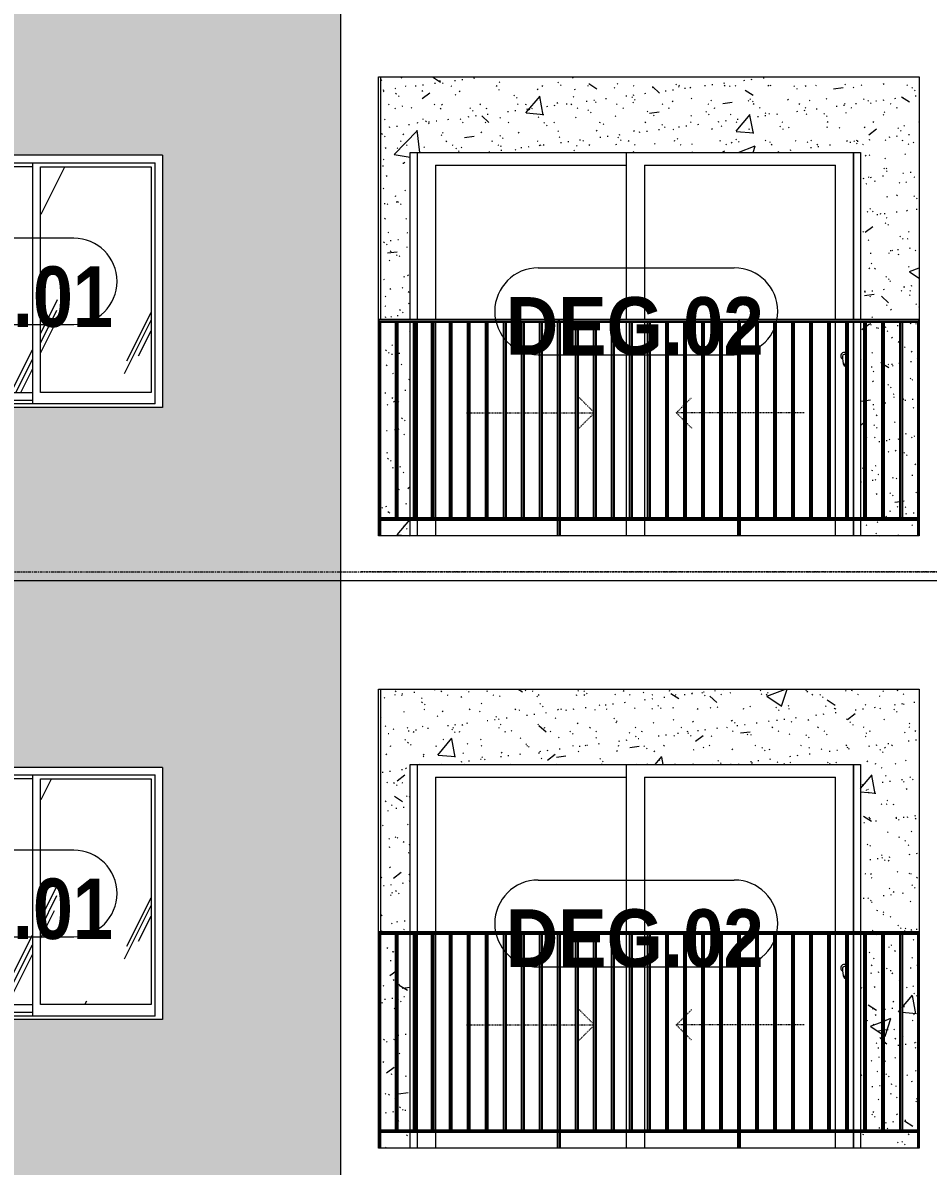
# Model space of a CAD drawing. Header units: millimetres. Extents: x 25061 to 259291, y -8723 to 35400.
# Drawn here: x 207035 to 212060, y 5700 to 12050 of the extents above; entities that cross this region are included whole.
import ezdxf

# ---------------------------------------------------------------- set-up
doc = ezdxf.new("R2010")
doc.units = ezdxf.units.MM
for name, pattern in [('1 NÉT CALL OUT', [6, 3, -3]), ('Centre', [31.75, 6.35, -4.7625, 15.875, -4.7625]), ('Dash', [6.35, 3.175, -3.175]), ('Dash 1_8_', [6.35, 3.175, -3.175])]:
    doc.linetypes.add(name, pattern=pattern)
for name, color, linetype, lineweight in [('0-2', 50, 'Continuous', 5), ('A-AREA', 32, 'Dash 1_8_', 9), ('A-DETL-GENF', 92, 'Continuous', 9), ('A-DETL-GENF-3', 92, '1 NÉT CALL OUT', 9), ('A-DOOR', 31, 'Continuous', 9), ('A-DOOR-FRAM', 31, 'Continuous', 9), ('A-DOOR-HDLN', 31, 'Dash', 9), ('A-DOOR-IDEN', 31, 'Continuous', 9), ('A-FLOR-LEVL-2', 51, 'Centre', 9), ('A-GLAZ', 151, 'Continuous', 9), ('A-GLAZ-1', 7, '1 NÉT CALL OUT', 9), ('A-GLAZ-IDEN', 152, 'Continuous', 9), ('A-WALL', 113, 'Continuous', 9), ('A-WALL-PATT-2', 9, 'Continuous', 9), ('A-WALL-PATT-3', 111, 'Continuous', 5), ('I-WALL-2', 7, 'Continuous', 9)]:
    doc.layers.add(name, color=color, linetype=linetype, lineweight=lineweight)
doc.styles.add('Arial_B_1', font='arialbd.ttf', dxfattribs={"width": 0.9, "height": 320})
doc.styles.add('Arial_B_2', font='arialbd.ttf', dxfattribs={"width": 0.85, "height": 336})
pattern_1 = [(50, (-80880.3, 14125), (1165.98, -102.01), [121.92, -1341.12]), (355, (-80880.3, 14125), (-225.55, 1222.76), [97.54, -1072.9]), (100.451, (-80783.1, 14116.5), (940.43, 1120.75), [103.62, -1139.78]), (46.184, (-80880.3, 14450.1), (1734.9, -269.07), [182.88, -2011.68]), (96.636, (-80735.7, 14427.7), (1519.38, 1583.54), [155.42, -1709.66]), (351.184, (-80880.3, 14450.1), (1519.4, 1583.52), [146.3, -1609.34]), (21, (-80717.7, 14368.8), (970.33, -654.5), [121.92, -1341.12]), (326, (-80717.7, 14368.8), (395.53, 1178.8), [97.54, -1072.9]), (71.451, (-80636.9, 14314.3), (1365.87, 524.3), [103.62, -1139.78]), (37.5, (-80880.3, 14125), (19.767, 541.153), [53.645, -1006.246, 53.645, -1035.507, -1076.96]), (37.5, (-80880.3, 14125), (19.767, 541.153), [-2149.043, 53.645, -1023.315]), (7.5, (-80880.3, 14125), (427.646, 641.156), [53.645, -567.334, 53.645, -981.862, -410.464]), (7.5, (-80880.3, 14125), (427.646, 641.156), [-1656.486, 53.645, -356.82]), (327.5, (-81242.8, 14125), (867.782, -36.665), [53.645, -352.755, 53.645, -1214.323, -1682.496]), (327.5, (-81242.8, 14125), (867.782, -36.665), [-1674.37, 53.645, -1628.85]), (317.5, (-81405.4, 14125), (948.028, 162.73), [53.645, -474.675, 53.645, -788.416, -1194.816]), (317.5, (-81405.4, 14125), (948.028, 162.73), [-1370.38, 53.645, -1141.17])]
pattern_2 = [(37.5, (-80880.3, 14125), (-5.1206, 156.6122), [5.364, -118.181, 5.364, -132.812, -132.08]), (37.5, (-80880.3, 14125), (-5.1206, 156.6122), [-261.722, 5.364, -126.716]), (7.5, (-80880.3, 14125), (143.847, 229.3842), [5.364, -61.285, 5.364, -105.989, -42.672]), (7.5, (-80880.3, 14125), (143.847, 229.3842), [-178.003, 5.364, -37.308]), (327.5, (-80980.28, 14125), (253.1176, 0.4601), [5.364, -35.276, 5.364, -140.94, -191.008]), (327.5, (-80980.28, 14125), (253.1176, 0.4601), [-186.944, 5.364, -185.644]), (317.5, (-80980.28, 14125), (244.338, 71.3376), [5.364, -14.956, 5.364, -90.546, -109.728]), (317.5, (-80980.28, 14125), (244.338, 71.3376), [-116.23, 5.364, -104.364])]
pattern_3 = [(63.435, (-78970.7, 14236.3), (-0.002, 1625.6), [567.96, -3067]), (63.435, (-80596.3, 14236.3), (-0.002, 1625.6), [567.96, -3067]), (63.435, (-78192.5, 14550.35), (-0.002, 1625.6), [567.96, -3067]), (63.435, (-79818.1, 14550.35), (-0.002, 1625.6), [567.96, -3067]), (63.435, (-78310.3, 14439.5), (-0.002, 1625.6), [567.96, -3067]), (63.435, (-79935.9, 14439.5), (-0.002, 1625.6), [567.96, -3067]), (63.435, (-78430.35, 15074.4), (-0.002, 1625.6), [276.06, -3358.9]), (63.435, (-80055.95, 15074.4), (-0.002, 1625.6), [276.06, -3358.9]), (63.435, (-78508.9, 14976.15), (-0.002, 1625.6), [567.96, -3067]), (63.435, (-80134.5, 14976.15), (-0.002, 1625.6), [567.96, -3067]), (63.435, (-78495, 15046.7), (-0.002, 1625.6), [567.96, -3067]), (63.435, (-80120.6, 15046.7), (-0.002, 1625.6), [567.96, -3067]), (63.435, (-79150.9, 14737.2), (-0.002, 1625.6), [567.96, -3067]), (63.435, (-80776.5, 14737.2), (-0.002, 1625.6), [567.96, -3067]), (63.435, (-79137, 14820.35), (-0.002, 1625.6), [567.96, -3067]), (63.435, (-80762.6, 14820.35), (-0.002, 1625.6), [567.96, -3067]), (63.435, (-79133.3, 14880.3), (-0.002, 1625.6), [567.96, -3067]), (63.435, (-80758.9, 14880.3), (-0.002, 1625.6), [567.96, -3067])]

# ---------------------------------------------------------------- blocks, each defined once
blk = doc.blocks.new('NCV_TKTC_TANG 2_rvt-2-TKCS_MẶT CẮT 2')
at = {"layer": 'A-WALL-PATT-2'}
h = blk.add_hatch(dxfattribs=at)
h.set_pattern_fill('FP_37', color=256, style=0, pattern_type=2)
h.set_pattern_definition(pattern_1)
h.paths.add_polyline_path([(-69549.5, 5800), (-69257.6, 5800), (-69257.6, 5890), (-69577.6, 5890), (-69577.6, 5800)])
h.paths.add_polyline_path([(-72242.6, 5800), (-72077.6, 5800), (-72077.6, 5890), (-72242.6, 5890)])
h.paths.add_polyline_path([(-69357.6, 5900), (-69357.6, 6990), (-69447.6, 6989), (-69447.6, 5900)])
h.paths.add_polyline_path([(-69288.2, 5900), (-69257.6, 5900), (-69257.6, 6990), (-69347.6, 6990), (-69347.6, 5900), (-69297.1, 5900)])
h.paths.add_polyline_path([(-69547.6, 5900), (-69457.6, 5900), (-69457.6, 6990), (-69547.6, 6990), (-69547.6, 6783.1)])
h.paths.add_polyline_path([(-69577.6, 5900), (-69557.6, 5900), (-69557.6, 6990), (-69577.6, 6990), (-69577.6, 6783.1)])
h.paths.add_polyline_path([(-72242.6, 5900), (-72157.6, 5900), (-72157.6, 6990), (-72242.6, 6990), (-72242.6, 6783.1)])
h.paths.add_polyline_path([(-72147.6, 5900), (-72077.6, 5900), (-72077.6, 6990), (-72147.6, 6990), (-72147.6, 6783.1)])
h.paths.add_polyline_path([(-69449.1, 7000), (-69252.6, 7000), (-69252.6, 8350), (-72242.6, 8350), (-72242.6, 7000), (-72077.6, 7000), (-72077.6, 7930), (-69577.6, 7930), (-69577.6, 7000), (-69549.5, 7000)])
h = blk.add_hatch(dxfattribs=at)
h.set_pattern_fill('FP_38', color=256, style=0, pattern_type=2)
h.set_pattern_definition(pattern_2)
h.paths.add_polyline_path([(-69549.5, 5800), (-69257.6, 5800), (-69257.6, 5890), (-69577.6, 5890), (-69577.6, 5800)])
h.paths.add_polyline_path([(-72242.6, 5800), (-72077.6, 5800), (-72077.6, 5890), (-72242.6, 5890)])
h.paths.add_polyline_path([(-69357.6, 5900), (-69357.6, 6990), (-69447.6, 6989), (-69447.6, 5900)])
h.paths.add_polyline_path([(-69288.2, 5900), (-69257.6, 5900), (-69257.6, 6990), (-69347.6, 6990), (-69347.6, 5900), (-69297.1, 5900)])
h.paths.add_polyline_path([(-69547.6, 5900), (-69457.6, 5900), (-69457.6, 6990), (-69547.6, 6990), (-69547.6, 6783.1)])
h.paths.add_polyline_path([(-69577.6, 5900), (-69557.6, 5900), (-69557.6, 6990), (-69577.6, 6990), (-69577.6, 6783.1)])
h.paths.add_polyline_path([(-72242.6, 5900), (-72157.6, 5900), (-72157.6, 6990), (-72242.6, 6990), (-72242.6, 6783.1)])
h.paths.add_polyline_path([(-72147.6, 5900), (-72077.6, 5900), (-72077.6, 6990), (-72147.6, 6990), (-72147.6, 6783.1)])
h.paths.add_polyline_path([(-69449.1, 7000), (-69252.6, 7000), (-69252.6, 8350), (-72242.6, 8350), (-72242.6, 7000), (-72077.6, 7000), (-72077.6, 7930), (-69577.6, 7930), (-69577.6, 7000), (-69549.5, 7000)])
at = {"layer": 'I-WALL-2'}
for p, q in [((-72242.6, 8350), (-72242.6, 7000)), ((-72077.6, 7000), (-72077.6, 7930)), ((-72077.6, 7930), (-69577.6, 7930)), ((-69577.6, 7930), (-69577.6, 7000)), ((-72242.6, 6990), (-72242.6, 5900)), ((-72077.6, 5900), (-72077.6, 6990)), ((-69577.6, 6990), (-69577.6, 5900)), ((-72242.6, 5890), (-72242.6, 5800)), ((-72077.6, 5800), (-72077.6, 5890)), ((-69577.6, 5890), (-69577.6, 5800))]:
    blk.add_line(p, q, dxfattribs=at)
blk = doc.blocks.new('NCV_TKTC_TANG 3 - 4_rvt-4-TKCS_MẶT CẮT 2')
at = {"layer": 'A-WALL-PATT-2'}
h = blk.add_hatch(dxfattribs=at)
h.set_pattern_fill('FP_37', color=256, style=0, pattern_type=2)
h.set_pattern_definition(pattern_1)
h.paths.add_polyline_path([(-72231.7, 9200), (-72077.6, 9200), (-72077.6, 9290), (-72242.6, 9290), (-72242.6, 9200)])
h.paths.add_polyline_path([(-69577.6, 9200), (-69257.6, 9200), (-69257.6, 9290), (-69577.6, 9290), (-69577.6, 9250.6)])
h.paths.add_polyline_path([(-69297.1, 9300), (-69257.6, 9300), (-69257.6, 10390), (-69347.6, 10390), (-69347.6, 9300)])
h.paths.add_polyline_path([(-69547.6, 9300), (-69457.6, 9300), (-69457.6, 10390), (-69547.6, 10390)])
h.paths.add_polyline_path([(-72242.6, 9300), (-72157.6, 9300), (-72157.6, 10390), (-72242.6, 10390)])
h.paths.add_polyline_path([(-69577.6, 9300), (-69557.6, 9300), (-69557.6, 10390), (-69577.6, 10390), (-69577.6, 9867.5)])
h.paths.add_polyline_path([(-69447.6, 9300), (-69357.6, 9300), (-69357.6, 10390), (-69447.6, 10389)])
h.paths.add_polyline_path([(-72147.6, 9300), (-72077.6, 9300), (-72077.6, 10390), (-72147.6, 10390), (-72147.6, 10362.7)])
h.paths.add_polyline_path([(-72077.6, 10400), (-72077.6, 11330), (-69577.6, 11330), (-69577.6, 10400), (-69252.6, 10400), (-69252.6, 11750), (-72242.6, 11750), (-72242.6, 10400), (-72144.9, 10400)])
h = blk.add_hatch(dxfattribs=at)
h.set_pattern_fill('FP_38', color=256, style=0, pattern_type=2)
h.set_pattern_definition(pattern_2)
h.paths.add_polyline_path([(-72231.7, 9200), (-72077.6, 9200), (-72077.6, 9290), (-72242.6, 9290), (-72242.6, 9200)])
h.paths.add_polyline_path([(-69577.6, 9200), (-69257.6, 9200), (-69257.6, 9290), (-69577.6, 9290), (-69577.6, 9250.6)])
h.paths.add_polyline_path([(-69297.1, 9300), (-69257.6, 9300), (-69257.6, 10390), (-69347.6, 10390), (-69347.6, 9300)])
h.paths.add_polyline_path([(-69547.6, 9300), (-69457.6, 9300), (-69457.6, 10390), (-69547.6, 10390)])
h.paths.add_polyline_path([(-72242.6, 9300), (-72157.6, 9300), (-72157.6, 10390), (-72242.6, 10390)])
h.paths.add_polyline_path([(-69577.6, 9300), (-69557.6, 9300), (-69557.6, 10390), (-69577.6, 10390), (-69577.6, 9867.5)])
h.paths.add_polyline_path([(-69447.6, 9300), (-69357.6, 9300), (-69357.6, 10390), (-69447.6, 10389)])
h.paths.add_polyline_path([(-72147.6, 9300), (-72077.6, 9300), (-72077.6, 10390), (-72147.6, 10390), (-72147.6, 10362.7)])
h.paths.add_polyline_path([(-72077.6, 10400), (-72077.6, 11330), (-69577.6, 11330), (-69577.6, 10400), (-69252.6, 10400), (-69252.6, 11750), (-72242.6, 11750), (-72242.6, 10400), (-72144.9, 10400)])
at = {"layer": 'I-WALL-2'}
for p, q in [((-72242.6, 11750), (-72242.6, 10400)), ((-72077.6, 10400), (-72077.6, 11330)), ((-72077.6, 11330), (-69577.6, 11330)), ((-69577.6, 11330), (-69577.6, 10400)), ((-72242.6, 10390), (-72242.6, 9300)), ((-72077.6, 9300), (-72077.6, 10390)), ((-69577.6, 10390), (-69577.6, 9300)), ((-72242.6, 9290), (-72242.6, 9200)), ((-72077.6, 9200), (-72077.6, 9290)), ((-69577.6, 9290), (-69577.6, 9200))]:
    blk.add_line(p, q, dxfattribs=at)
blk = doc.blocks.new('1_FAMILY RVT - W01-WxH 1400x1400xmm-V130-TKCS_MẶT CẮT 2')
at = {"layer": 'A-DETL-GENF-3'}
blk.add_hatch(color=256, dxfattribs=at).paths.add_polyline_path([(-74448.1, 10576.5), (-74380.3, 10623.9), (-74448.1, 10671.4), (-74448.1, 10640.9), (-74583.5, 10640.9), (-74583.5, 10607), (-74448.1, 10607)])
at = {"layer": 'A-GLAZ'}
h = blk.add_hatch(dxfattribs=at)
h.set_pattern_fill('FP_35', color=256, style=0, pattern_type=2)
h.set_pattern_definition(pattern_3)
h.paths.add_polyline_path([(-74174.8, 9997), (-74174.8, 11250.9), (-74789.1, 11250.9), (-74789.1, 9997), (-74320.8, 9997)])
h.paths.add_polyline_path([(-74448.1, 10576.5), (-74448.1, 10607), (-74583.5, 10607), (-74583.5, 10640.9), (-74448.1, 10640.9), (-74448.1, 10671.4), (-74380.3, 10623.9), (-74404.5, 10607)])
h = blk.add_hatch(dxfattribs=at)
h.set_pattern_fill('FP_35', color=256, style=0, pattern_type=2)
h.set_pattern_definition(pattern_3)
h.paths.add_polyline_path([(-73516.1, 9997), (-73516.1, 11250.9), (-74130.3, 11250.9), (-74130.3, 9997)])
at = {"layer": 'A-DETL-GENF'}
for p, q in [((-74448.1, 10671.4), (-74448.1, 10640.9)), ((-74380.3, 10623.9), (-74448.1, 10671.4)), ((-74380.3, 10623.9), (-74448.1, 10671.4)), ((-74448.1, 10671.4), (-74448.1, 10640.9)), ((-74583.5, 10640.9), (-74583.5, 10607)), ((-74583.5, 10640.9), (-74448.1, 10640.9)), ((-74448.1, 10640.9), (-74583.5, 10640.9)), ((-74583.5, 10640.9), (-74583.5, 10607)), ((-74583.5, 10607), (-74448.1, 10607)), ((-74583.5, 10607), (-74448.1, 10607)), ((-74380.3, 10623.9), (-74448.1, 10576.5)), ((-74448.1, 10576.5), (-74380.3, 10623.9)), ((-74448.1, 10607), (-74448.1, 10576.5)), ((-74448.1, 10607), (-74448.1, 10576.5))]:
    blk.add_line(p, q, dxfattribs=at)
at = {"layer": 'A-GLAZ'}
for p, q in [((-73452.6, 11314.4), (-74852.6, 11314.4)), ((-74852.6, 11314.4), (-74852.6, 9914.4)), ((-73452.6, 11314.4), (-73452.6, 9914.4)), ((-74811.6, 11273.5), (-73493.5, 11273.5)), ((-74811.6, 9933.5), (-74811.6, 11273.5)), ((-74789.1, 11250.9), (-74789.1, 9997)), ((-74174.8, 11250.9), (-74789.1, 11250.9)), ((-74174.8, 11273.5), (-74174.8, 9933.5)), ((-74130.3, 9997), (-74130.3, 11250.9)), ((-74130.3, 11250.9), (-73516.1, 11250.9)), ((-73516.1, 11250.9), (-73516.1, 9997)), ((-73493.5, 9933.5), (-73493.5, 11273.5)), ((-74789.1, 9997), (-74174.8, 9997)), ((-73516.1, 9997), (-74130.3, 9997)), ((-73452.6, 9914.4), (-74852.6, 9914.4)), ((-74174.8, 9952.5), (-74811.6, 9952.5)), ((-74174.8, 9952.5), (-74811.6, 9952.5)), ((-73493.5, 9933.5), (-74811.6, 9933.5))]:
    blk.add_line(p, q, dxfattribs=at)
blk = doc.blocks.new('DEG_02-DEG_03 - DEG_02-2500x2400mm-CỬA ĐI 02 CÁNH TRƯỢT-V137-TKCS_MẶT CẮT 2')
at = {"layer": 'A-DOOR'}
for p, q in [((-70877.6, 10400), (-70877.6, 11330)), ((-69617.6, 11330), (-69617.6, 10400)), ((-71937.6, 11260), (-71937.6, 10400)), ((-71937.6, 11260), (-70877.6, 11260)), ((-70777.6, 11260), (-70777.6, 10400)), ((-70777.6, 11260), (-69717.6, 11260)), ((-69717.6, 10400), (-69717.6, 11260)), ((-71937.6, 10390), (-71937.6, 9300)), ((-70877.6, 9300), (-70877.6, 10390)), ((-70777.6, 10390), (-70777.6, 9300)), ((-69717.6, 9300), (-69717.6, 10390)), ((-69617.6, 10390), (-69617.6, 9300)), ((-71937.6, 9290), (-71937.6, 9200)), ((-70877.6, 9200), (-70877.6, 9290)), ((-70777.6, 9290), (-70777.6, 9200)), ((-69717.6, 9200), (-69717.6, 9290)), ((-69617.6, 9290), (-69617.6, 9200))]:
    blk.add_line(p, q, dxfattribs=at)
at = {"layer": 'A-DOOR', "flags": 128}
blk.add_lwpolyline([(-69666.1, 10208.7), (-69666.1, 10208.7), (-69666.1, 10208.7), (-69666.1, 10208.7), (-69666.1, 10208.7), (-69666.1, 10208.7), (-69666.1, 10208.7), (-69666.2, 10208.7), (-69666.2, 10208.7), (-69666.2, 10208.7), (-69666.2, 10208.7), (-69666.3, 10208.7), (-69666.3, 10208.7), (-69666.3, 10208.7), (-69666.4, 10208.7), (-69666.4, 10208.7), (-69666.4, 10208.7), (-69666.5, 10208.7), (-69666.5, 10208.7), (-69666.6, 10208.7), (-69666.6, 10208.7), (-69666.7, 10208.7), (-69666.7, 10208.7), (-69666.8, 10208.7), (-69666.8, 10208.7), (-69666.9, 10208.7), (-69666.9, 10208.7), (-69667, 10208.7), (-69667, 10208.7), (-69667.1, 10208.7), (-69667.1, 10208.7), (-69667.2, 10208.7), (-69667.3, 10208.7), (-69667.3, 10208.7), (-69667.4, 10208.7), (-69667.4, 10208.7), (-69667.5, 10208.7), (-69667.5, 10208.7), (-69667.6, 10208.7), (-69667.7, 10208.7), (-69667.7, 10208.7), (-69667.8, 10208.7), (-69667.8, 10208.7), (-69667.9, 10208.7), (-69668, 10208.7), (-69668, 10208.7), (-69668.1, 10208.7), (-69668.1, 10208.7), (-69668.2, 10208.7), (-69668.2, 10208.7), (-69668.3, 10208.7), (-69668.3, 10208.7), (-69668.4, 10208.7), (-69668.4, 10208.7), (-69668.5, 10208.7), (-69668.5, 10208.7), (-69668.6, 10208.7), (-69668.6, 10208.7), (-69668.7, 10208.7), (-69668.7, 10208.7), (-69668.7, 10208.7), (-69668.8, 10208.7), (-69668.8, 10208.7), (-69668.8, 10208.7), (-69668.9, 10208.7), (-69668.9, 10208.7), (-69668.9, 10208.7), (-69669, 10208.7), (-69669, 10208.7), (-69669, 10208.7), (-69669, 10208.7), (-69669, 10208.7), (-69669, 10208.7), (-69669, 10208.7), (-69669.1, 10208.7), (-69669.1, 10208.7)], dxfattribs=at)
at = {"layer": 'A-DOOR'}
for centre, radius, start, end in [((-69667.6, 10200), 20, 60, 180), ((-69667.6, 10200), 20, 180, 240), ((-69669.1, 10199.2), 9.45, 90, 180), ((-69513.8, 10199.2), 164.8, 180, 199.13397), ((-69666.1, 10199.2), 9.45, 30, 90), ((-69821.4, 10199.2), 164.8, 340.86603, 356.02944), ((-69667.2, 10146), 2.34, 199.13397, 261.03098), ((-69667.9, 10146), 2.34, 278.96902, 340.86603)]:
    blk.add_arc(centre, radius, start, end, dxfattribs=at)
at = {"layer": 'A-DOOR-FRAM'}
for p, q in [((-72037.6, 10400), (-72037.6, 11330)), ((-69617.6, 10400), (-69617.6, 11330)), ((-72037.6, 9300), (-72037.6, 10390)), ((-69617.6, 9300), (-69617.6, 10390)), ((-72037.6, 9200), (-72037.6, 9290)), ((-69617.6, 9200), (-69617.6, 9290))]:
    blk.add_line(p, q, dxfattribs=at)
at = {"layer": 'A-DOOR-HDLN'}
for p, q in [((-71057.6, 9887), (-71139.7, 9969.1)), ((-70600.3, 9884.2), (-70557.6, 9927)), ((-70547.6, 9937), (-70515.5, 9969.1)), ((-71764.8, 9884.2), (-71757.6, 9884.2)), ((-71747.6, 9884.2), (-71657.6, 9884.2)), ((-71647.6, 9884.2), (-71557.6, 9884.2)), ((-71547.6, 9884.2), (-71457.6, 9884.2)), ((-71447.6, 9884.2), (-71357.6, 9884.2)), ((-71347.6, 9884.2), (-71257.6, 9884.2)), ((-71247.6, 9884.2), (-71157.6, 9884.2)), ((-71147.6, 9884.2), (-71057.6, 9884.2)), ((-71057.6, 9881.5), (-71139.7, 9799.4)), ((-70600.3, 9884.2), (-70557.6, 9841.5)), ((-70557.6, 9884.2), (-70600.3, 9884.2)), ((-70457.6, 9884.2), (-70547.6, 9884.2)), ((-70357.6, 9884.2), (-70447.6, 9884.2)), ((-70257.6, 9884.2), (-70347.6, 9884.2)), ((-70157.6, 9884.2), (-70247.6, 9884.2)), ((-70057.6, 9884.2), (-70147.6, 9884.2)), ((-69957.6, 9884.2), (-70047.6, 9884.2)), ((-69890.3, 9884.2), (-69947.1, 9884.2)), ((-70547.6, 9831.5), (-70515.5, 9799.4))]:
    blk.add_line(p, q, dxfattribs=at)
blk = doc.blocks.new('1_FAMILY RVT - W01-WxH 1400x1400xmm-V178-TKCS_MẶT CẮT 2')
at = {"layer": 'A-DETL-GENF-3'}
blk.add_hatch(color=256, dxfattribs=at).paths.add_polyline_path([(-74448.1, 7176.5), (-74380.3, 7223.9), (-74448.1, 7271.4), (-74448.1, 7240.9), (-74583.5, 7240.9), (-74583.5, 7207), (-74448.1, 7207)])
at = {"layer": 'A-GLAZ'}
h = blk.add_hatch(dxfattribs=at)
h.set_pattern_fill('FP_35', color=256, style=0, pattern_type=2)
h.set_pattern_definition(pattern_3)
h.paths.add_polyline_path([(-74789.1, 6596.9), (-74174.8, 6596.9), (-74174.8, 7850.9), (-74789.1, 7850.9), (-74789.1, 6783.1)])
h.paths.add_polyline_path([(-74448.1, 7176.5), (-74448.1, 7207), (-74583.5, 7207), (-74583.5, 7240.9), (-74448.1, 7240.9), (-74448.1, 7271.4), (-74380.3, 7223.9), (-74404.5, 7207)])
h = blk.add_hatch(dxfattribs=at)
h.set_pattern_fill('FP_35', color=256, style=0, pattern_type=2)
h.set_pattern_definition(pattern_3)
h.paths.add_polyline_path([(-73516.1, 6596.9), (-73516.1, 7850.9), (-74130.3, 7850.9), (-74130.3, 6596.9)])
at = {"layer": 'A-DETL-GENF'}
for p, q in [((-74583.5, 7240.9), (-74583.5, 7207)), ((-74583.5, 7240.9), (-74448.1, 7240.9)), ((-74448.1, 7240.9), (-74583.5, 7240.9)), ((-74583.5, 7240.9), (-74583.5, 7207)), ((-74448.1, 7271.4), (-74448.1, 7240.9)), ((-74380.3, 7223.9), (-74448.1, 7271.4)), ((-74380.3, 7223.9), (-74448.1, 7271.4)), ((-74448.1, 7271.4), (-74448.1, 7240.9)), ((-74583.5, 7207), (-74448.1, 7207)), ((-74583.5, 7207), (-74448.1, 7207)), ((-74380.3, 7223.9), (-74448.1, 7176.5)), ((-74448.1, 7176.5), (-74380.3, 7223.9)), ((-74448.1, 7207), (-74448.1, 7176.5)), ((-74448.1, 7207), (-74448.1, 7176.5))]:
    blk.add_line(p, q, dxfattribs=at)
at = {"layer": 'A-GLAZ'}
for p, q in [((-73452.6, 7914.4), (-74852.6, 7914.4)), ((-74852.6, 7914.4), (-74852.6, 6514.4)), ((-73452.6, 7914.4), (-73452.6, 6514.4)), ((-74811.6, 7873.5), (-73493.5, 7873.5)), ((-74811.6, 6533.4), (-74811.6, 7873.5)), ((-74789.1, 7850.9), (-74789.1, 6596.9)), ((-74174.8, 7850.9), (-74789.1, 7850.9)), ((-74174.8, 7873.5), (-74174.8, 6533.4)), ((-74130.3, 6596.9), (-74130.3, 7850.9)), ((-74130.3, 7850.9), (-73516.1, 7850.9)), ((-73516.1, 7850.9), (-73516.1, 6596.9)), ((-73493.5, 6533.4), (-73493.5, 7873.5)), ((-74174.8, 6552.5), (-74811.6, 6552.5)), ((-74174.8, 6552.5), (-74811.6, 6552.5)), ((-74789.1, 6596.9), (-74174.8, 6596.9)), ((-73516.1, 6596.9), (-74130.3, 6596.9)), ((-73452.6, 6514.4), (-74852.6, 6514.4)), ((-73493.5, 6533.4), (-74811.6, 6533.4))]:
    blk.add_line(p, q, dxfattribs=at)
blk = doc.blocks.new('DEG_02-DEG_03 - DEG_02-2500x2400mm-CỬA ĐI 02 CÁNH TRƯỢT-625766-TKCS_MẶT CẮT 2')
at = {"layer": 'A-DOOR'}
for p, q in [((-93477.6, 10400), (-93477.6, 11330)), ((-92217.6, 11330), (-92217.6, 10400)), ((-94537.6, 11260), (-94537.6, 10400)), ((-94537.6, 11260), (-93477.6, 11260)), ((-93377.6, 11260), (-93377.6, 10400)), ((-93377.6, 11260), (-92317.6, 11260)), ((-92317.6, 10400), (-92317.6, 11260)), ((-94537.6, 10390), (-94537.6, 9300)), ((-93477.6, 9300), (-93477.6, 10390)), ((-93377.6, 10390), (-93377.6, 9300)), ((-92317.6, 9300), (-92317.6, 10390)), ((-92217.6, 10390), (-92217.6, 9300)), ((-94537.6, 9290), (-94537.6, 9200)), ((-93477.6, 9200), (-93477.6, 9290)), ((-93377.6, 9290), (-93377.6, 9200)), ((-92317.6, 9200), (-92317.6, 9290)), ((-92217.6, 9290), (-92217.6, 9200))]:
    blk.add_line(p, q, dxfattribs=at)
at = {"layer": 'A-DOOR', "flags": 128}
blk.add_lwpolyline([(-92266.1, 10208.7), (-92266.1, 10208.7), (-92266.1, 10208.7), (-92266.1, 10208.7), (-92266.1, 10208.7), (-92266.1, 10208.7), (-92266.1, 10208.7), (-92266.2, 10208.7), (-92266.2, 10208.7), (-92266.2, 10208.7), (-92266.2, 10208.7), (-92266.3, 10208.7), (-92266.3, 10208.7), (-92266.3, 10208.7), (-92266.4, 10208.7), (-92266.4, 10208.7), (-92266.4, 10208.7), (-92266.5, 10208.7), (-92266.5, 10208.7), (-92266.6, 10208.7), (-92266.6, 10208.7), (-92266.7, 10208.7), (-92266.7, 10208.7), (-92266.8, 10208.7), (-92266.8, 10208.7), (-92266.9, 10208.7), (-92266.9, 10208.7), (-92267, 10208.7), (-92267, 10208.7), (-92267.1, 10208.7), (-92267.1, 10208.7), (-92267.2, 10208.7), (-92267.3, 10208.7), (-92267.3, 10208.7), (-92267.4, 10208.7), (-92267.4, 10208.7), (-92267.5, 10208.7), (-92267.5, 10208.7), (-92267.6, 10208.7), (-92267.7, 10208.7), (-92267.7, 10208.7), (-92267.8, 10208.7), (-92267.8, 10208.7), (-92267.9, 10208.7), (-92268, 10208.7), (-92268, 10208.7), (-92268.1, 10208.7), (-92268.1, 10208.7), (-92268.2, 10208.7), (-92268.2, 10208.7), (-92268.3, 10208.7), (-92268.3, 10208.7), (-92268.4, 10208.7), (-92268.4, 10208.7), (-92268.5, 10208.7), (-92268.5, 10208.7), (-92268.6, 10208.7), (-92268.6, 10208.7), (-92268.7, 10208.7), (-92268.7, 10208.7), (-92268.7, 10208.7), (-92268.8, 10208.7), (-92268.8, 10208.7), (-92268.8, 10208.7), (-92268.9, 10208.7), (-92268.9, 10208.7), (-92268.9, 10208.7), (-92269, 10208.7), (-92269, 10208.7), (-92269, 10208.7), (-92269, 10208.7), (-92269, 10208.7), (-92269, 10208.7), (-92269, 10208.7), (-92269.1, 10208.7), (-92269.1, 10208.7)], dxfattribs=at)
at = {"layer": 'A-DOOR'}
for centre, radius, start, end in [((-92267.6, 10200), 20, 60, 180), ((-92267.6, 10200), 20, 180, 240), ((-92269.1, 10199.2), 9.45, 90, 180), ((-92113.8, 10199.2), 164.8, 180, 199.13397), ((-92266.1, 10199.2), 9.45, 30, 90), ((-92421.4, 10199.2), 164.8, 340.86603, 356.02944), ((-92267.2, 10146), 2.34, 199.13397, 261.03098), ((-92267.9, 10146), 2.34, 278.96902, 340.86603)]:
    blk.add_arc(centre, radius, start, end, dxfattribs=at)
at = {"layer": 'A-DOOR-FRAM'}
for p, q in [((-94637.6, 10400), (-94637.6, 11330)), ((-92217.6, 10400), (-92217.6, 11330)), ((-94637.6, 9300), (-94637.6, 10390)), ((-92217.6, 9300), (-92217.6, 10390)), ((-94637.6, 9200), (-94637.6, 9290)), ((-92217.6, 9200), (-92217.6, 9290))]:
    blk.add_line(p, q, dxfattribs=at)
at = {"layer": 'A-DOOR-HDLN'}
for p, q in [((-93657.6, 9887), (-93739.7, 9969.1)), ((-93200.3, 9884.2), (-93157.6, 9927)), ((-93147.6, 9937), (-93115.5, 9969.1)), ((-94364.8, 9884.2), (-94357.6, 9884.2)), ((-94347.6, 9884.2), (-94257.6, 9884.2)), ((-94247.6, 9884.2), (-94157.6, 9884.2)), ((-94147.6, 9884.2), (-94057.6, 9884.2)), ((-94047.6, 9884.2), (-93957.6, 9884.2)), ((-93947.6, 9884.2), (-93857.6, 9884.2)), ((-93847.6, 9884.2), (-93757.6, 9884.2)), ((-93747.6, 9884.2), (-93657.6, 9884.2)), ((-93657.6, 9881.5), (-93739.7, 9799.4)), ((-93200.3, 9884.2), (-93157.6, 9841.5)), ((-93157.6, 9884.2), (-93200.3, 9884.2)), ((-93057.6, 9884.2), (-93147.6, 9884.2)), ((-92957.6, 9884.2), (-93047.6, 9884.2)), ((-92857.6, 9884.2), (-92947.6, 9884.2)), ((-92757.6, 9884.2), (-92847.6, 9884.2)), ((-92657.6, 9884.2), (-92747.6, 9884.2)), ((-92557.6, 9884.2), (-92647.6, 9884.2)), ((-92490.3, 9884.2), (-92547.6, 9884.2)), ((-93147.6, 9831.5), (-93115.5, 9799.4))]:
    blk.add_line(p, q, dxfattribs=at)
blk = doc.blocks.new('Railing - 10mm-1251313-TKCS_MẶT CẮT 2')
at = {"layer": ''}
for p, q in [((-60830.064287, 5900), (-60830.064287, 6990)), ((-60820.064287, 6990), (-60820.064287, 5900))]:
    blk.add_line(p, q, dxfattribs=at)
blk = doc.blocks.new('Railing - 50 x 10mm-1251315-TKCS_MẶT CẮT 2')
at = {"layer": ''}
for p, q in [((-59897.564287, 6990), (-59907.564287, 6990)), ((-59907.564287, 5800), (-59907.564287, 6990)), ((-59897.564287, 6990), (-59897.564287, 5800))]:
    blk.add_line(p, q, dxfattribs=at)
blk = doc.blocks.new('Railing - 50 x 10mm-V189-TKCS_MẶT CẮT 2')
at = {"layer": ''}
for q in [(-69052.635618, 6990), (-69047.564287, 5800)]:
    blk.add_line((-69047.564287, 6990), q, dxfattribs=at)
blk = doc.blocks.new('Railing - 50 x 10mm-V186-TKCS_MẶT CẮT 2')
at = {"layer": ''}
for p in [(-57852.564287, 6990), (-57857.564287, 5800)]:
    blk.add_line(p, (-57857.564287, 6990), dxfattribs=at)
blk = doc.blocks.new('Railing - Railing-1260256-TKCS_MẶT CẮT 2')
at = {"layer": ''}
for p, q in [((-72252.564287, 5890), (-72252.564287, 5900)), ((-72252.564287, 5900), (-69252.564287, 5900)), ((-72252.564287, 5890), (-69252.564287, 5890))]:
    blk.add_line(p, q, dxfattribs=at)
for name, p in [('Railing - 50 x 10mm-V189-TKCS_MẶT CẮT 2', (-3200, 0)), ('Railing - 10mm-1251313-TKCS_MẶT CẮT 2', (-11327.5, 0)), ('Railing - 10mm-1251313-TKCS_MẶT CẮT 2', (-11227.5, 0)), ('Railing - 10mm-1251313-TKCS_MẶT CẮT 2', (-11127.5, 0)), ('Railing - 10mm-1251313-TKCS_MẶT CẮT 2', (-11027.5, 0)), ('Railing - 10mm-1251313-TKCS_MẶT CẮT 2', (-10927.5, 0)), ('Railing - 10mm-1251313-TKCS_MẶT CẮT 2', (-10827.5, 0)), ('Railing - 10mm-1251313-TKCS_MẶT CẮT 2', (-10727.5, 0)), ('Railing - 10mm-1251313-TKCS_MẶT CẮT 2', (-10627.5, 0)), ('Railing - 10mm-1251313-TKCS_MẶT CẮT 2', (-10527.5, 0)), ('Railing - 50 x 10mm-1251315-TKCS_MẶT CẮT 2', (-11350, 0)), ('Railing - 10mm-1251313-TKCS_MẶT CẮT 2', (-10327.5, 0)), ('Railing - 10mm-1251313-TKCS_MẶT CẮT 2', (-10227.5, 0)), ('Railing - 10mm-1251313-TKCS_MẶT CẮT 2', (-10127.5, 0)), ('Railing - 10mm-1251313-TKCS_MẶT CẮT 2', (-10027.5, 0)), ('Railing - 10mm-1251313-TKCS_MẶT CẮT 2', (-9927.5, 0)), ('Railing - 10mm-1251313-TKCS_MẶT CẮT 2', (-9827.5, 0)), ('Railing - 10mm-1251313-TKCS_MẶT CẮT 2', (-9727.5, 0)), ('Railing - 10mm-1251313-TKCS_MẶT CẮT 2', (-9627.5, 0)), ('Railing - 10mm-1251313-TKCS_MẶT CẮT 2', (-9527.5, 0)), ('Railing - 50 x 10mm-1251315-TKCS_MẶT CẮT 2', (-10350, 0)), ('Railing - 10mm-1251313-TKCS_MẶT CẮT 2', (-9327.5, 0)), ('Railing - 10mm-1251313-TKCS_MẶT CẮT 2', (-9227.5, 0)), ('Railing - 10mm-1251313-TKCS_MẶT CẮT 2', (-9127.5, 0)), ('Railing - 10mm-1251313-TKCS_MẶT CẮT 2', (-9027.5, 0)), ('Railing - 10mm-1251313-TKCS_MẶT CẮT 2', (-8927.5, 0)), ('Railing - 10mm-1251313-TKCS_MẶT CẮT 2', (-8827.5, 0)), ('Railing - 10mm-1251313-TKCS_MẶT CẮT 2', (-8727.5, 0)), ('Railing - 10mm-1251313-TKCS_MẶT CẮT 2', (-8627.5, 0)), ('Railing - 10mm-1251313-TKCS_MẶT CẮT 2', (-8527.5, 0)), ('Railing - 50 x 10mm-V186-TKCS_MẶT CẮT 2', (-11400, 0))]:
    blk.add_blockref(name, p)
blk = doc.blocks.new('Top Rail Type - Top Rail_Internal_-1260259-TKCS_MẶT CẮT 2')
at = {"layer": ''}
for p, q in [((-72252.564287, 6990), (-72252.564287, 7000)), ((-69252.564287, 7000), (-72252.564287, 7000)), ((-72252.564287, 6990), (-69252.564287, 6990))]:
    blk.add_line(p, q, dxfattribs=at)
blk = doc.blocks.new('Railing - Railing-1558320-TKCS_MẶT CẮT 2')
at = {"layer": ''}
for p, q in [((-72252.564287, 9290), (-72252.564287, 9300)), ((-72252.564287, 9300), (-69252.564287, 9300)), ((-72252.564287, 9290), (-69252.564287, 9290))]:
    blk.add_line(p, q, dxfattribs=at)
for name, p in [('Railing - 50 x 10mm-V189-TKCS_MẶT CẮT 2', (-3200, 3400)), ('Railing - 10mm-1251313-TKCS_MẶT CẮT 2', (-11327.5, 3400)), ('Railing - 10mm-1251313-TKCS_MẶT CẮT 2', (-11227.5, 3400)), ('Railing - 10mm-1251313-TKCS_MẶT CẮT 2', (-11127.5, 3400)), ('Railing - 10mm-1251313-TKCS_MẶT CẮT 2', (-11027.5, 3400)), ('Railing - 10mm-1251313-TKCS_MẶT CẮT 2', (-10927.5, 3400)), ('Railing - 10mm-1251313-TKCS_MẶT CẮT 2', (-10827.5, 3400)), ('Railing - 10mm-1251313-TKCS_MẶT CẮT 2', (-10727.5, 3400)), ('Railing - 10mm-1251313-TKCS_MẶT CẮT 2', (-10627.5, 3400)), ('Railing - 10mm-1251313-TKCS_MẶT CẮT 2', (-10527.5, 3400)), ('Railing - 50 x 10mm-1251315-TKCS_MẶT CẮT 2', (-11350, 3400)), ('Railing - 10mm-1251313-TKCS_MẶT CẮT 2', (-10327.5, 3400)), ('Railing - 10mm-1251313-TKCS_MẶT CẮT 2', (-10227.5, 3400)), ('Railing - 10mm-1251313-TKCS_MẶT CẮT 2', (-10127.5, 3400)), ('Railing - 10mm-1251313-TKCS_MẶT CẮT 2', (-10027.5, 3400)), ('Railing - 10mm-1251313-TKCS_MẶT CẮT 2', (-9927.5, 3400)), ('Railing - 10mm-1251313-TKCS_MẶT CẮT 2', (-9827.5, 3400)), ('Railing - 10mm-1251313-TKCS_MẶT CẮT 2', (-9727.5, 3400)), ('Railing - 10mm-1251313-TKCS_MẶT CẮT 2', (-9627.5, 3400)), ('Railing - 10mm-1251313-TKCS_MẶT CẮT 2', (-9527.5, 3400)), ('Railing - 50 x 10mm-1251315-TKCS_MẶT CẮT 2', (-10350, 3400)), ('Railing - 10mm-1251313-TKCS_MẶT CẮT 2', (-9327.5, 3400)), ('Railing - 10mm-1251313-TKCS_MẶT CẮT 2', (-9227.5, 3400)), ('Railing - 10mm-1251313-TKCS_MẶT CẮT 2', (-9127.5, 3400)), ('Railing - 10mm-1251313-TKCS_MẶT CẮT 2', (-9027.5, 3400)), ('Railing - 10mm-1251313-TKCS_MẶT CẮT 2', (-8927.5, 3400)), ('Railing - 10mm-1251313-TKCS_MẶT CẮT 2', (-8827.5, 3400)), ('Railing - 10mm-1251313-TKCS_MẶT CẮT 2', (-8727.5, 3400)), ('Railing - 10mm-1251313-TKCS_MẶT CẮT 2', (-8627.5, 3400)), ('Railing - 10mm-1251313-TKCS_MẶT CẮT 2', (-8527.5, 3400)), ('Railing - 50 x 10mm-V186-TKCS_MẶT CẮT 2', (-11400, 3400))]:
    blk.add_blockref(name, p)
blk = doc.blocks.new('Top Rail Type - Top Rail_Internal_-1558321-TKCS_MẶT CẮT 2')
at = {"layer": ''}
for p, q in [((-72252.564287, 10390), (-72252.564287, 10400)), ((-69252.564287, 10400), (-72252.564287, 10400)), ((-72252.564287, 10390), (-69252.564287, 10390))]:
    blk.add_line(p, q, dxfattribs=at)
blk = doc.blocks.new('SSA-WINDOW TAG - 10-2062020-TKCS_MẶT CẮT 2')
at = {"layer": 'A-GLAZ-IDEN'}
for p, q in [((-117145.064287, 7454.4), (-117622.564287, 7454.4)), ((-117622.564287, 6974.4), (-117145.064287, 6974.4))]:
    blk.add_line(p, q, dxfattribs=at)
for centre, start, end in [((-117622.564287, 7214.4), 90, 270), ((-117145.064287, 7214.4), 270, 90)]:
    blk.add_arc(centre, 240, start, end, dxfattribs=at)
blk = doc.blocks.new('STN_Door Tag - STN_Door Tag-1788670-TKCS_MẶT CẮT 2')
at = {"layer": 'A-DOOR-IDEN'}
for p, q in [((-93966.7, 3889.1), (-92878.6, 3889.1)), ((-93966.7, 3406.1), (-92878.6, 3406.1))]:
    blk.add_line(p, q, dxfattribs=at)
for centre, start, end in [((-93966.7, 3647.6), 90, 270), ((-92878.6, 3647.6), 270, 90)]:
    blk.add_arc(centre, 241.5, start, end, dxfattribs=at)

msp = doc.modelspace()

# ---------------------------------------------------------------- hatches: boundary and pattern name
at = {"layer": 'A-WALL-PATT-3'}
h = msp.add_hatch(color=256, dxfattribs=at)
h.paths.add_polyline_path([(208800.1, 8950), (208800.1, 12350), (205210.2, 12350), (205210.2, 8950), (208532.4, 8950)])
h.paths.add_polyline_path([(206942, 9914.4), (206410.2, 9914.4), (206410.2, 11314.4), (207810.2, 11314.4), (207810.2, 9914.4), (207769.3, 9914.4)])
h = msp.add_hatch(color=256, dxfattribs=at)
h.paths.add_polyline_path([(205325.2, 5550), (205325.2, 5600), (208800.1, 5600), (208800.1, 8950), (205210.2, 8950), (205210.2, 5550)])
h.paths.add_polyline_path([(206942, 6514.4), (206410.2, 6514.4), (206410.2, 7914.4), (207810.2, 7914.4), (207810.2, 6514.4), (207769.3, 6514.4)])

# ---------------------------------------------------------------- linework, layer by layer
at = {"layer": 'A-AREA'}
msp.add_line((212110.2, 9000), (208910.2, 9000), dxfattribs=at)
at = {"layer": 'A-FLOR-LEVL-2'}
msp.add_line((147110.2, 9000), (255566.7, 9000), dxfattribs=at)
at = {"layer": 'A-WALL'}
for p, q in [((208800.1, 5550), (208800.1, 29350)), ((209010.1, 9200), (209010.1, 11750)), ((209010.1, 11750), (212010.2, 11750)), ((212010.2, 11750), (212010.2, 9200)), ((212010.2, 9200), (209010.1, 9200)), ((219005.2, 8950), (205210.2, 8950)), ((209010.1, 5800), (209010.1, 8350)), ((209010.1, 8350), (212010.2, 8350)), ((212010.2, 8350), (212010.2, 5800)), ((212010.2, 5800), (209010.1, 5800))]:
    msp.add_line(p, q, dxfattribs=at)

# ---------------------------------------------------------------- block references
at = {"layer": ''}
for name in ['Railing - Railing-1558320-TKCS_MẶT CẮT 2', 'Top Rail Type - Top Rail_Internal_-1558321-TKCS_MẶT CẮT 2', 'Railing - Railing-1260256-TKCS_MẶT CẮT 2', 'Top Rail Type - Top Rail_Internal_-1260259-TKCS_MẶT CẮT 2']:
    msp.add_blockref(name, (281262.8, 0), dxfattribs=at)
at = {"layer": '0-2'}
for name in ['NCV_TKTC_TANG 3 - 4_rvt-4-TKCS_MẶT CẮT 2', 'NCV_TKTC_TANG 2_rvt-2-TKCS_MẶT CẮT 2']:
    msp.add_blockref(name, (281262.8, 0), dxfattribs=at)
at = {"layer": 'A-DOOR'}
for name, p in [('DEG_02-DEG_03 - DEG_02-2500x2400mm-CỬA ĐI 02 CÁNH TRƯỢT-V137-TKCS_MẶT CẮT 2', (281262.8, 0)), ('DEG_02-DEG_03 - DEG_02-2500x2400mm-CỬA ĐI 02 CÁNH TRƯỢT-625766-TKCS_MẶT CẮT 2', (303862.8, -3400))]:
    msp.add_blockref(name, p, dxfattribs=at)
at = {"layer": 'A-DOOR-IDEN'}
for p in [(303862.8, 6800), (303862.8, 3400)]:
    msp.add_blockref('STN_Door Tag - STN_Door Tag-1788670-TKCS_MẶT CẮT 2', p, dxfattribs=at)
at = {"layer": 'A-GLAZ-1'}
for name in ['1_FAMILY RVT - W01-WxH 1400x1400xmm-V130-TKCS_MẶT CẮT 2', '1_FAMILY RVT - W01-WxH 1400x1400xmm-V178-TKCS_MẶT CẮT 2']:
    msp.add_blockref(name, (281262.8, 0), dxfattribs=at)
at = {"layer": 'A-GLAZ-IDEN'}
for p in [(324462.8, 3400), (324462.8, 0)]:
    msp.add_blockref('SSA-WINDOW TAG - 10-2062020-TKCS_MẶT CẮT 2', p, dxfattribs=at)

# ---------------------------------------------------------------- texts
at = {"layer": 'A-DOOR-IDEN', "char_height": 320, "width": 1467.36, "attachment_point": 5, "line_spacing_factor": 0.936439, "style": 'Arial_B_1'}
for insert in [(210432, 10364.6), (210432, 6964.6)]:
    msp.add_mtext('\\pt7.2,14.4,21.6,28.8,36,43.2,50.4,57.6,64.8,72,79.2,86.4,93.6,100.8,108,115.2,122.4,129.6,136.8,144,151.2,158.4,165.6,172.8,180,187.2,194.4,201.6,208.8,216,223.2,230.4;DEG.02', dxfattribs=dict(at, insert=insert))
at = {"layer": 'A-GLAZ-IDEN', "char_height": 336, "width": 962.88, "attachment_point": 5, "line_spacing_factor": 0.936439, "style": 'Arial_B_2'}
for insert in [(207069, 10527.1), (207069, 7127.1)]:
    msp.add_mtext('\\pt6.80064,13.60128,20.39856,27.1992,33.99984,40.80048,47.60112,54.3984,61.19904,67.99968,74.80032,81.60096,88.4016,95.19888,101.99952,108.80016,115.6008,122.40144,129.19872,135.99936,142.8,149.60064,156.40128,163.19856,169.9992,176.79984,183.60048,190.40112,197.1984,203.99904,210.79968,217.60032;W.01', dxfattribs=dict(at, insert=insert))

doc.saveas('drawing.dxf')
